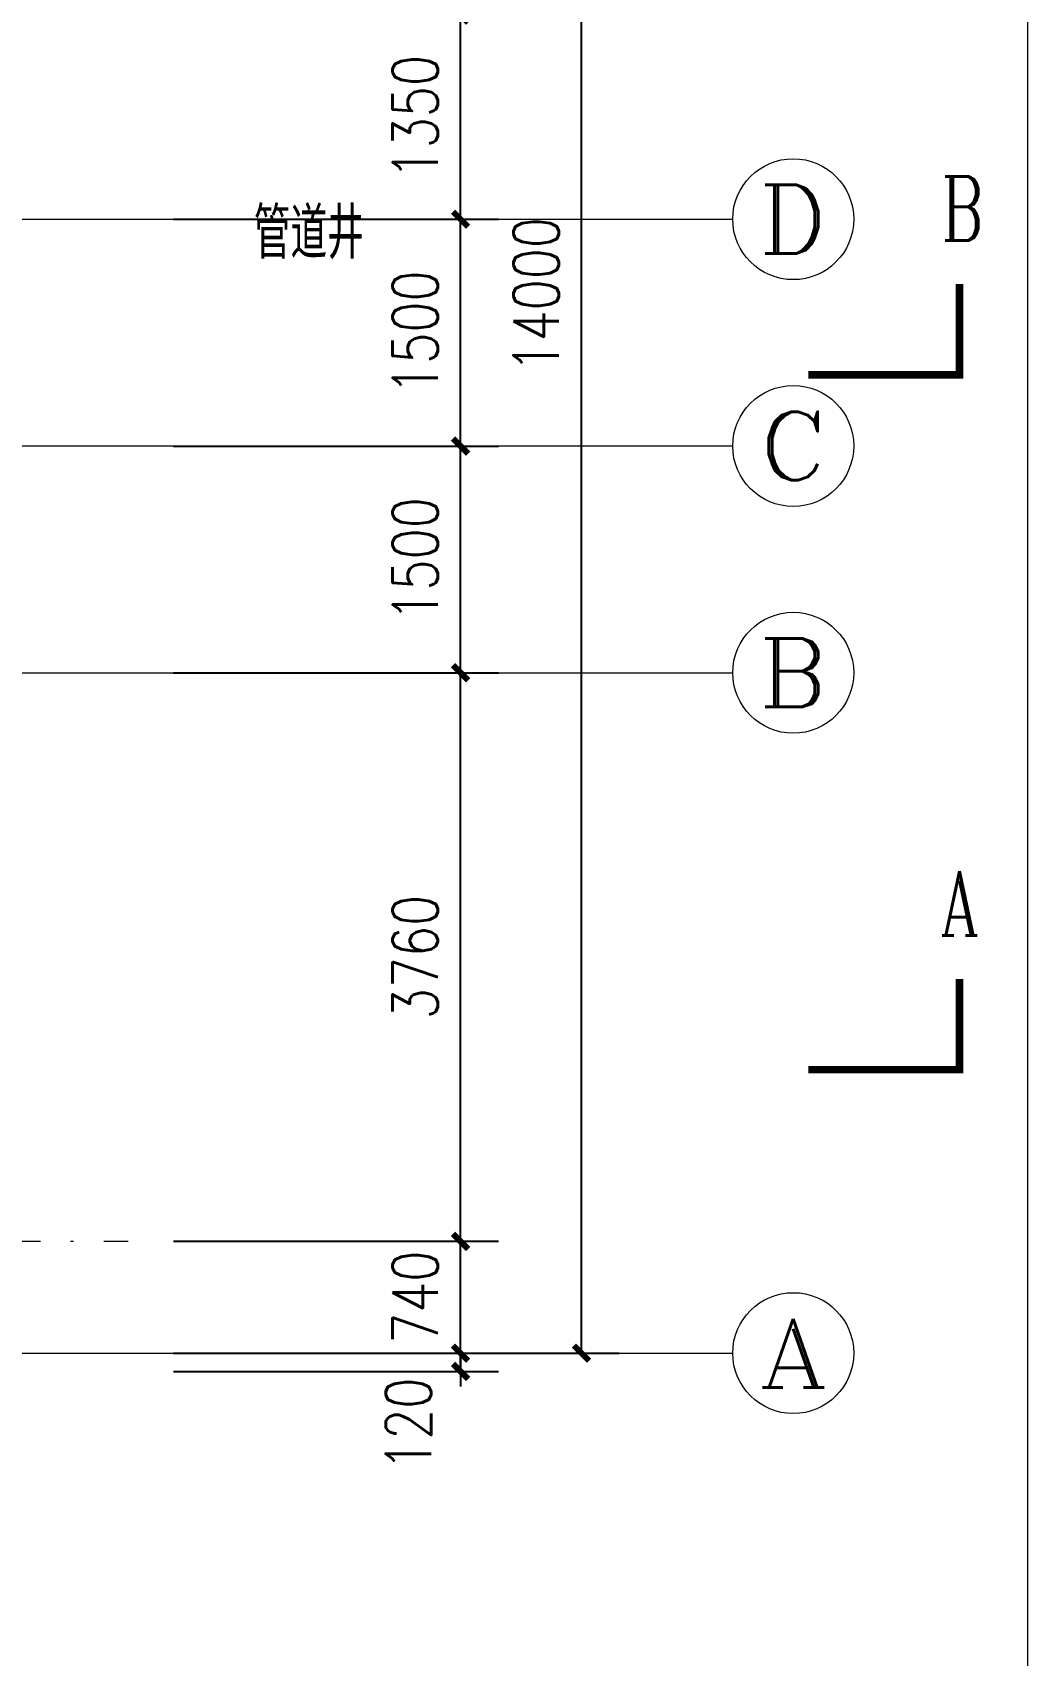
# Model space of a CAD drawing. Extents: x 577108 to 1042908, y 41950 to 81950.
# Drawn here: x 619926 to 626508, y 53126 to 63861 of the extents above; entities that cross this region are included whole.
import ezdxf
from ezdxf.enums import TextEntityAlignment as Align

# ---------------------------------------------------------------- set-up
doc = ezdxf.new("R2010")
doc.units = 0
doc.header["$LTSCALE"] = 1000
doc.header["$MEASUREMENT"] = 0
doc.linetypes.add('DOTE', pattern=[2.42, 2, -0.2, 0.02, -0.2])
doc.layers.get('0').update_dxf_attribs({"linetype": 'CONTINUOUS', "lineweight": 13})
doc.layers.get('Defpoints').update_dxf_attribs({"linetype": 'CONTINUOUS', "lineweight": 5})
for name, color, linetype, lineweight in [('AXIS', 3, 'CONTINUOUS', 15), ('AXIS_TEXT', 7, 'CONTINUOUS', 20), ('DIM_SYMB', 3, 'CONTINUOUS', 15), ('DOTE', 1, 'DOTE', 0), ('LM-S', 8, 'CONTINUOUS', 5), ('PUB_TEXT', 7, 'CONTINUOUS', 20)]:
    doc.layers.add(name, color=color, linetype=linetype, lineweight=lineweight)
doc.styles.add('_TCH_AXIS', font='COMPLEX', dxfattribs={"bigfont": 'GBCBIG'})
doc.styles.add('_TCH_DIM', font='SIMPLEX', dxfattribs={"bigfont": 'GBCBIG'})
doc.styles.add('_TCH_LABEL', font='COMPLEX', dxfattribs={"bigfont": 'GBCBIG'})
doc.styles.add('COMPLEX', font='COMPLEX')
doc.styles.add('DIM_FONT', font='SIMPLEX.shx', dxfattribs={"width": 0.8, "bigfont": 'hztxt.shx'})
doc.dimstyles.new('DIMN', dxfattribs={"dimtxt": 300, "dimasz": 100, "dimexe": 250, "dimexo": 300, "dimgap": 150, "dimtad": 1, "dimdec": 0, "dimzin": 0, "dimdsep": 46, "dimtxsty": 'DIM_FONT', "dimblk": 'ARCHTICK', "dimcen": 0.09, "dimclrt": 7, "dimazin": 2, "dimtfac": 1, "dimtdec": 0, "dimtix": 1, "dimtmove": 2, "dimatfit": 3, "dimldrblk": 'ARCHTICK', "dimfxl": 0, "dimtolj": 1, "dimtzin": 0, "dimarcsym": 0})

# ---------------------------------------------------------------- blocks, each defined once
blk = doc.blocks.new('_ArchTick')
at = {"color": 0, "linetype": 'ByBlock', "const_width": 0.4}
blk.add_lwpolyline([(-0.5, -0.5), (0.5, 0.5)], dxfattribs=at)
blk = doc.blocks.new('*D422')
at = {"layer": 'AXIS', "color": 0, "lineweight": -2, "transparency": 16777216}
for p, q in [((622758, 55126), (622758, 55226)), ((620858, 55126), (623008, 55126)), ((622758, 55006), (622758, 55126)), ((620858, 55006), (623008, 55006)), ((622758, 55006), (622758, 54906))]:
    blk.add_line(p, q, dxfattribs=at)
at = {"layer": 'Defpoints', "color": 0, "transparency": 16777216}
for p in [(620558, 55126), (622758, 55126), (620558, 55006)]:
    blk.add_point(p, dxfattribs=at)
at = {"layer": 'AXIS', "color": 0, "lineweight": -2, "transparency": 16777216, "xscale": 100, "yscale": 100, "zscale": 100}
for p, rotation in [((622758, 55126), 270), ((622758, 55006), 90)]:
    blk.add_blockref('_ArchTick', p, dxfattribs=dict(at, rotation=rotation))
at = {"layer": 'AXIS', "color": 7, "transparency": 16777216, "insert": (622413, 54656), "char_height": 300, "attachment_point": 5, "rotation": 90, "style": 'DIM_FONT'}
blk.add_mtext('\\A1;120', dxfattribs=at)
blk = doc.blocks.new('*D423')
at = {"layer": 'AXIS', "color": 0, "lineweight": -2, "transparency": 16777216}
for p, q in [((622758, 55866), (622758, 55966)), ((620858, 55866), (623008, 55866)), ((622758, 55126), (622758, 55866)), ((620858, 55126), (623008, 55126)), ((622758, 55126), (622758, 55026))]:
    blk.add_line(p, q, dxfattribs=at)
at = {"layer": 'Defpoints', "color": 0, "transparency": 16777216}
for p in [(620558, 55866), (622758, 55866), (620558, 55126)]:
    blk.add_point(p, dxfattribs=at)
at = {"layer": 'AXIS', "color": 0, "lineweight": -2, "transparency": 16777216, "xscale": 100, "yscale": 100, "zscale": 100}
for p, rotation in [((622758, 55866), 270), ((622758, 55126), 90)]:
    blk.add_blockref('_ArchTick', p, dxfattribs=dict(at, rotation=rotation))
at = {"layer": 'AXIS', "color": 7, "transparency": 16777216, "insert": (622458, 55496), "char_height": 300, "attachment_point": 5, "rotation": 90, "style": 'DIM_FONT'}
blk.add_mtext('\\A1;740', dxfattribs=at)
blk = doc.blocks.new('*D424')
at = {"layer": 'AXIS', "color": 0, "lineweight": -2, "transparency": 16777216}
for p, q in [((620858, 59626), (623008, 59626)), ((622758, 55866), (622758, 59626)), ((620858, 55866), (623008, 55866))]:
    blk.add_line(p, q, dxfattribs=at)
at = {"layer": 'Defpoints', "color": 0, "transparency": 16777216}
for p in [(620558, 59626), (622758, 59626), (620558, 55866)]:
    blk.add_point(p, dxfattribs=at)
at = {"layer": 'AXIS', "color": 0, "lineweight": -2, "transparency": 16777216, "xscale": 100, "yscale": 100, "zscale": 100}
for p, rotation in [((622758, 59626), 90), ((622758, 55866), 270)]:
    blk.add_blockref('_ArchTick', p, dxfattribs=dict(at, rotation=rotation))
at = {"layer": 'AXIS', "color": 7, "transparency": 16777216, "insert": (622458, 57746), "char_height": 300, "attachment_point": 5, "rotation": 90, "style": 'DIM_FONT'}
blk.add_mtext('\\A1;3760', dxfattribs=at)
blk = doc.blocks.new('*D425')
at = {"layer": 'AXIS', "color": 0, "lineweight": -2, "transparency": 16777216}
for p, q in [((620858, 61126), (623008, 61126)), ((622758, 59626), (622758, 61126)), ((620858, 59626), (623008, 59626))]:
    blk.add_line(p, q, dxfattribs=at)
at = {"layer": 'Defpoints', "color": 0, "transparency": 16777216}
for p in [(620558, 61126), (622758, 61126), (620558, 59626)]:
    blk.add_point(p, dxfattribs=at)
at = {"layer": 'AXIS', "color": 0, "lineweight": -2, "transparency": 16777216, "xscale": 100, "yscale": 100, "zscale": 100}
for p, rotation in [((622758, 61126), 90), ((622758, 59626), 270)]:
    blk.add_blockref('_ArchTick', p, dxfattribs=dict(at, rotation=rotation))
at = {"layer": 'AXIS', "color": 7, "transparency": 16777216, "insert": (622458, 60376), "char_height": 300, "attachment_point": 5, "rotation": 90, "style": 'DIM_FONT'}
blk.add_mtext('\\A1;1500', dxfattribs=at)
blk = doc.blocks.new('*D426')
at = {"layer": 'AXIS', "color": 0, "lineweight": -2, "transparency": 16777216}
for p, q in [((620858, 62626), (623008, 62626)), ((622758, 61126), (622758, 62626)), ((620858, 61126), (623008, 61126))]:
    blk.add_line(p, q, dxfattribs=at)
at = {"layer": 'Defpoints', "color": 0, "transparency": 16777216}
for p in [(620558, 62626), (622758, 62626), (620558, 61126)]:
    blk.add_point(p, dxfattribs=at)
at = {"layer": 'AXIS', "color": 0, "lineweight": -2, "transparency": 16777216, "xscale": 100, "yscale": 100, "zscale": 100}
for p, rotation in [((622758, 62626), 90), ((622758, 61126), 270)]:
    blk.add_blockref('_ArchTick', p, dxfattribs=dict(at, rotation=rotation))
at = {"layer": 'AXIS', "color": 7, "transparency": 16777216, "insert": (622458, 61876), "char_height": 300, "attachment_point": 5, "rotation": 90, "style": 'DIM_FONT'}
blk.add_mtext('\\A1;1500', dxfattribs=at)
blk = doc.blocks.new('*D427')
at = {"layer": 'AXIS', "color": 0, "lineweight": -2, "transparency": 16777216}
for p, q in [((620858, 63976), (623008, 63976)), ((622758, 62626), (622758, 63976)), ((620858, 62626), (623008, 62626))]:
    blk.add_line(p, q, dxfattribs=at)
at = {"layer": 'Defpoints', "color": 0, "transparency": 16777216}
for p in [(620558, 63976), (622758, 63976), (620558, 62626)]:
    blk.add_point(p, dxfattribs=at)
at = {"layer": 'AXIS', "color": 0, "lineweight": -2, "transparency": 16777216, "xscale": 100, "yscale": 100, "zscale": 100}
for p, rotation in [((622758, 63976), 90), ((622758, 62626), 270)]:
    blk.add_blockref('_ArchTick', p, dxfattribs=dict(at, rotation=rotation))
at = {"layer": 'AXIS', "color": 7, "transparency": 16777216, "insert": (622458, 63301), "char_height": 300, "attachment_point": 5, "rotation": 90, "style": 'DIM_FONT'}
blk.add_mtext('\\A1;1350', dxfattribs=at)
blk = doc.blocks.new('*D430')
at = {"layer": 'AXIS', "color": 0, "lineweight": -2, "transparency": 16777216}
for p, q in [((620858, 69126), (623808, 69126)), ((623558, 55126), (623558, 69126)), ((620858, 55126), (623808, 55126))]:
    blk.add_line(p, q, dxfattribs=at)
at = {"layer": 'Defpoints', "color": 0, "transparency": 16777216}
for p in [(620558, 69126), (623558, 69126), (620558, 55126)]:
    blk.add_point(p, dxfattribs=at)
at = {"layer": 'AXIS', "color": 0, "lineweight": -2, "transparency": 16777216, "xscale": 100, "yscale": 100, "zscale": 100}
for p, rotation in [((623558, 69126), 90), ((623558, 55126), 270)]:
    blk.add_blockref('_ArchTick', p, dxfattribs=dict(at, rotation=rotation))
at = {"layer": 'AXIS', "color": 7, "transparency": 16777216, "insert": (623258, 62126), "char_height": 300, "attachment_point": 5, "rotation": 90, "style": 'DIM_FONT'}
blk.add_mtext('\\A1;14000', dxfattribs=at)
blk = doc.blocks.new('_AXISO')
blk.add_circle((0, 0), 0.5)
at = {"layer": 'AXIS_TEXT', "style": 'COMPLEX', "width": 1.041667}
blk.add_attdef('A', text='', height=0.56, dxfattribs=at).set_placement((-0.25, -0.28), (0.25, -0.28), align=Align.FIT)

msp = doc.modelspace()

# ---------------------------------------------------------------- linework, layer by layer
at = {"layer": 'AXIS'}
for p, q in [((620558.4301, 62626.3111), (624558.4301, 62626.3111)), ((620558.4301, 61126.3111), (624558.4301, 61126.3111)), ((620558.4301, 59626.3111), (624558.4301, 59626.3111)), ((620558.4301, 55126.3111), (624558.4301, 55126.3111))]:
    msp.add_line(p, q, dxfattribs=at)
at = {"layer": 'DIM_SYMB', "const_width": 50}
for points in [[(626058.4301, 62197.2047), (626058.4301, 61597.2047), (625058.4301, 61597.2047)], [(625058.4301, 57001.4638), (626058.4301, 57001.4638), (626058.4301, 57601.4638)]]:
    msp.add_lwpolyline(points, dxfattribs=at)
at = {"layer": 'DOTE'}
for p, q in [((583058.4301, 62626.3111), (620558.4301, 62626.3111)), ((583058.4301, 61126.3111), (620558.4301, 61126.3111)), ((583058.4301, 59626.3111), (620558.4301, 59626.3111)), ((615558.4301, 55866.3111), (620558.4301, 55866.3111)), ((583058.4301, 55126.3111), (620558.4301, 55126.3111))]:
    msp.add_line(p, q, dxfattribs=at)
at = {"layer": 'LM-S'}
msp.add_lwpolyline([(577108.4301, 81950.2272), (626508.4301, 81950.2272), (626508.4301, 41950.2272), (577108.4301, 41950.2272)], close=True, dxfattribs=at)

# ---------------------------------------------------------------- block references
at = {"layer": 'AXIS'}
ref = msp.add_blockref('_AXISO', (624958.4301, 62626.3111), dxfattribs=dict(at, xscale=800, yscale=800, zscale=800))
ref.add_attrib('A', 'D', dxfattribs={"layer": 'AXIS_TEXT', "height": 452.5483, "style": '_TCH_AXIS', "width": 1.235294}).set_placement((624732.1559, 62400.037), (625184.7042, 62400.037), align=Align.FIT)
ref = msp.add_blockref('_AXISO', (624958.4301, 61126.3111), dxfattribs=dict(at, xscale=800, yscale=800, zscale=800))
ref.add_attrib('A', 'C', dxfattribs={"layer": 'AXIS_TEXT', "height": 452.5483, "style": '_TCH_AXIS', "width": 1.4}).set_placement((624732.1559, 60900.037), (625184.7042, 60900.037), align=Align.FIT)
ref = msp.add_blockref('_AXISO', (624958.4301, 59626.3111), dxfattribs=dict(at, xscale=800, yscale=800, zscale=800))
ref.add_attrib('A', 'B', dxfattribs={"layer": 'AXIS_TEXT', "height": 452.5483, "style": '_TCH_AXIS', "width": 1.235294}).set_placement((624732.1559, 59400.037), (625184.7042, 59400.037), align=Align.FIT)
ref = msp.add_blockref('_AXISO', (624958.4301, 55126.3111), dxfattribs=dict(at, xscale=800, yscale=800, zscale=800))
ref.add_attrib('A', 'A', dxfattribs={"layer": 'AXIS_TEXT', "height": 452.5483, "style": '_TCH_AXIS', "width": 1.166667}).set_placement((624732.1559, 54900.037), (625184.7042, 54900.037), align=Align.FIT)

# ---------------------------------------------------------------- texts
at = {"layer": 'PUB_TEXT', "style": '_TCH_LABEL', "width": 0.705882}
for s, p in [('B', (625937.0015, 62484.7047)), ('A', (625929.8587, 57888.9638))]:
    msp.add_text(s, height=425, dxfattribs=at).set_placement(p)
at = {"layer": 'PUB_TEXT', "style": '_TCH_DIM'}
msp.add_text('管道井', height=337.58865, dxfattribs=at).set_placement((621389.437, 62365.2639))

# ---------------------------------------------------------------- dimensions: what is measured, and where the dimension line sits
at = {"layer": 'AXIS'}
for p1, p2, distance, picture, middle in [((620558.4301, 55126.3111), (620558.4301, 69126.3111), -3000, '*D430', (623258.4301, 62126.3111)), ((620558.4301, 62626.3111), (620558.4301, 63976.3111), -2200, '*D427', (622458.4301, 63301.3111)), ((620558.4301, 61126.3111), (620558.4301, 62626.3111), -2200, '*D426', (622458.4301, 61876.3111)), ((620558.4301, 59626.3111), (620558.4301, 61126.3111), -2200, '*D425', (622458.4301, 60376.3111)), ((620558.4301, 55866.3111), (620558.4301, 59626.3111), -2200, '*D424', (622458.4301, 57746.3111)), ((620558.4301, 55126.3111), (620558.4301, 55866.3111), -2200, '*D423', (622458.4301, 55496.3111))]:
    dim = msp.add_aligned_dim(p1=p1, p2=p2, distance=distance, dimstyle='DIMN', dxfattribs=at)
    dim.commit()
    dim.dimension.update_dxf_attribs({"geometry": picture, "text_midpoint": middle})
dim = msp.add_linear_dim(base=(622758.4301, 55126.3111), p1=(620558.4301, 55006.3111), p2=(620558.4301, 55126.3111), angle=90, dimstyle='DIMN', dxfattribs=at)
dim.commit()
dim.dimension.update_dxf_attribs({"geometry": '*D422', "text_midpoint": (622413.4301, 54656.3111), "dimtype": 129})

doc.saveas('drawing.dxf')
